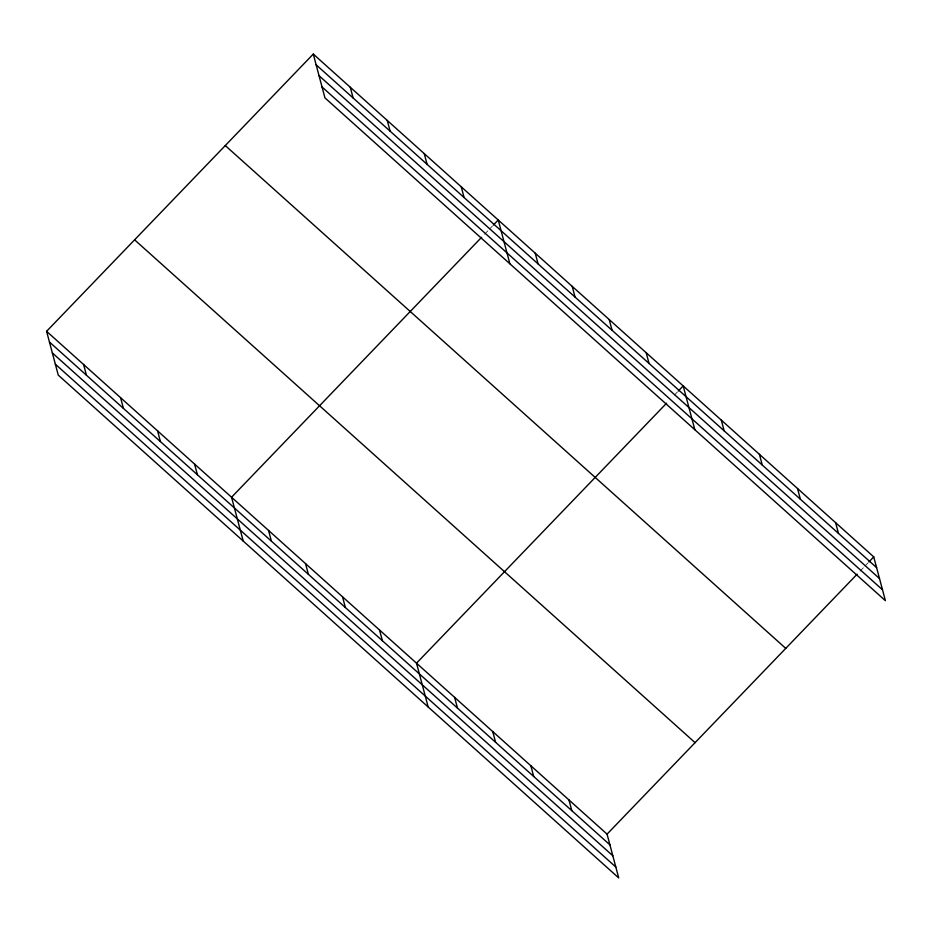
<?xml version="1.0" encoding="UTF-8"?>
<svg xmlns="http://www.w3.org/2000/svg" width="932" height="932" viewBox="0 0 932 932"><rect width="100%" height="100%" fill="white"/><g stroke="black" fill="none" stroke-linecap="round" stroke-linejoin="round"><path stroke-width="0.7" stroke-dasharray="4.66 3.5" d="M484.547 234.235L488.45 230.169M489.428 229.144L492.364 226.103M674.384 395.086L677.319 392.034M860.061 571.13L863.964 567.064M864.943 566.039L867.878 562.998"/><path stroke-width="1.4" d="M46.6 331.314L607.07 834.14L618.72 877.932L58.25 375.107L46.6 331.314L313.28 54.068L873.75 556.893L885.4 600.686L324.93 97.86L313.28 54.068M481.611 237.287L231.555 497.245L243.205 541.038M493.343 225.078L498.236 219.999L509.886 263.791M666.566 403.218L416.511 663.176L428.161 706.969M678.298 391.021L683.191 385.93L694.841 429.722M607.07 834.14L857.125 574.182M868.857 561.973L873.75 556.893M316.123 64.786L876.604 567.611M319.035 75.702L879.505 578.527M322.018 86.944L882.499 589.77M225.276 145.555L785.746 648.381M134.604 239.827L695.074 742.653M49.454 342.032L609.924 844.858M52.355 352.948L612.825 855.774M55.349 364.191L615.819 867.016M835.631 522.701L838.485 533.419M797.524 488.508L800.378 499.226M759.417 454.315L762.26 465.033M721.298 420.122L724.152 430.84M646.191 352.75L649.045 363.468M609.202 319.56L612.056 330.278M572.213 286.369L575.067 297.087M535.224 253.189L538.079 263.907M461.235 186.808L464.089 197.537M424.246 153.629L427.101 164.347M568.963 799.947L571.817 810.665M387.258 120.438L390.112 131.156M530.844 765.755L533.698 776.472M350.269 87.259L353.123 97.977M492.737 731.562L495.591 742.28M454.63 697.369L457.472 708.087M379.522 629.997L382.376 640.715M342.533 596.806L345.376 607.524M305.533 563.615L308.387 574.333M268.544 530.436L271.398 541.154M194.567 464.054L197.421 474.772M157.578 430.875L160.421 441.593M120.578 397.684L123.432 408.402M83.589 364.494L86.443 375.223"/></g></svg>
